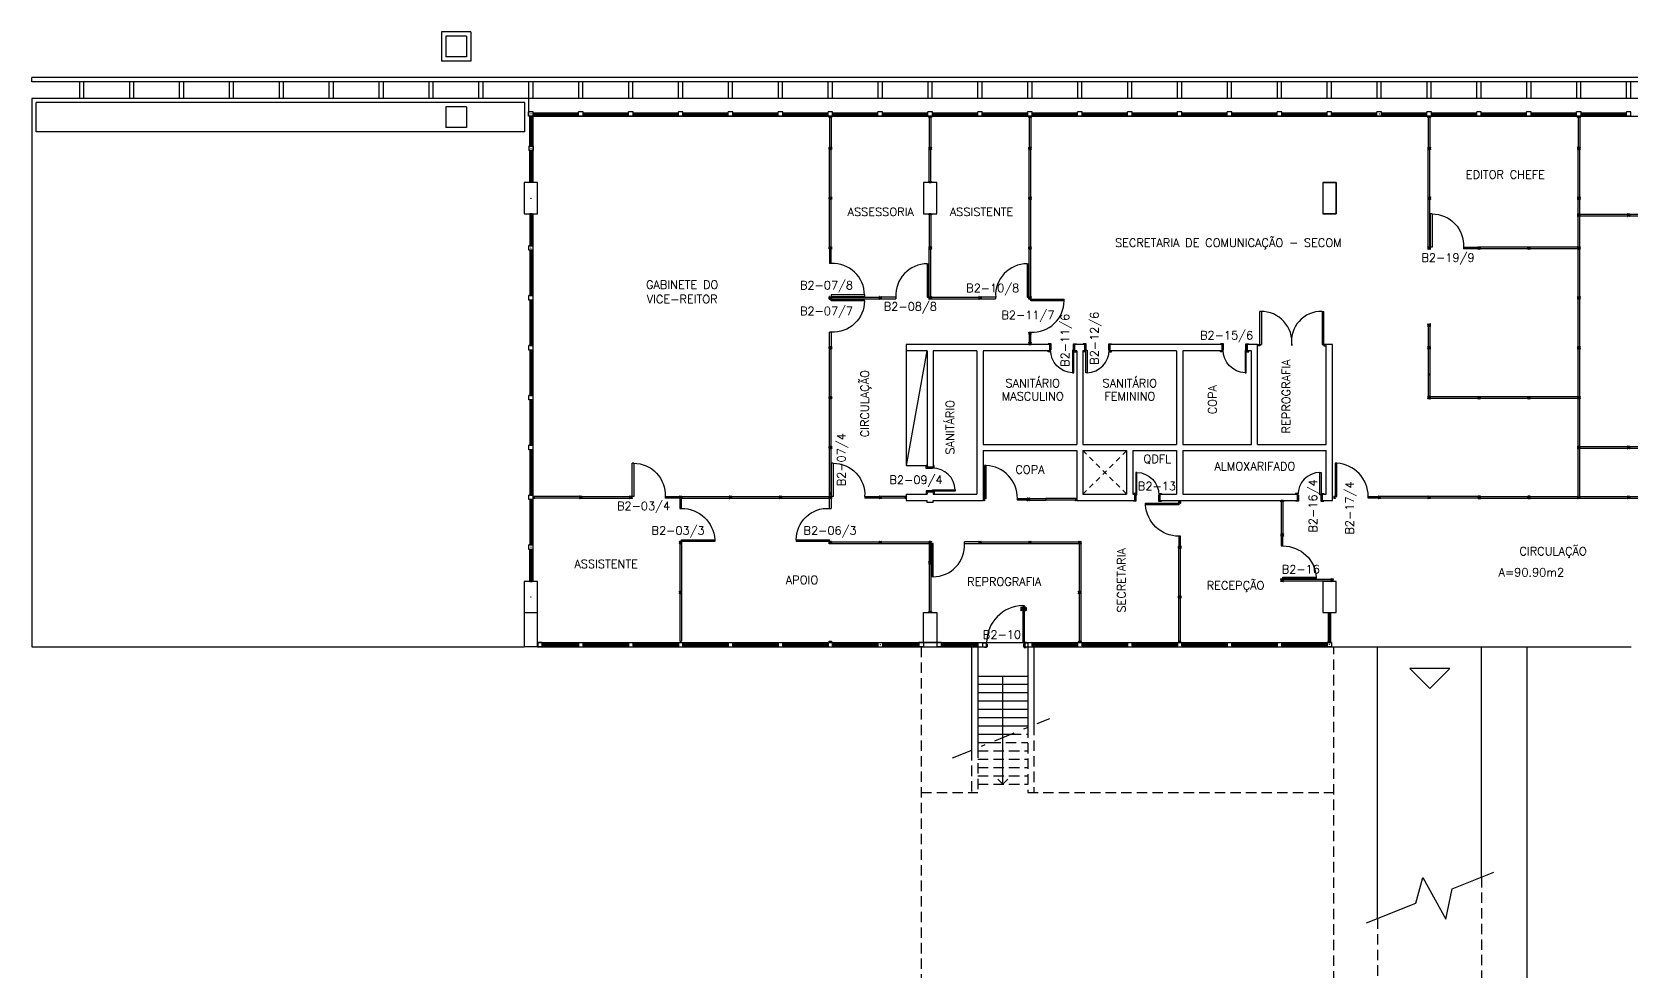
# Model space of a CAD drawing. Extents: x 720.6 to 807.7, y 14 to 59.2.
# Drawn here: x 720.63 to 759.08, y 36.6 to 59.2 of the extents above; entities that cross this region are included whole.
import ezdxf
from ezdxf.enums import TextEntityAlignment as Align

# ---------------------------------------------------------------- set-up
doc = ezdxf.new("R2010")
doc.units = 0
doc.header["$MEASUREMENT"] = 0
doc.linetypes.add('DASHDOT', pattern=[1, 0.5, -0.25, 0, -0.25])
doc.linetypes.add('HIDDEN', pattern=[0.375, 0.25, -0.125])
doc.layers.get('0').update_dxf_attribs({"linetype": 'CONTINUOUS'})
for name, color, linetype in [('1', 1, 'CONTINUOUS'), ('ALVENARIA', 2, 'CONTINUOUS'), ('DIV', 2, 'CONTINUOUS'), ('ESQUADRIA', 1, 'CONTINUOUS'), ('PILAR', 2, 'CONTINUOUS'), ('PISO', 1, 'CONTINUOUS'), ('PORTA', 2, 'CONTINUOUS'), ('TEXTO', 2, 'CONTINUOUS'), ('TEXTO-ENDEREÇO', 2, 'CONTINUOUS'), ('ÁREA', 2, 'CONTINUOUS')]:
    doc.layers.add(name, color=color, linetype=linetype)
doc.layers.get('0').off()
doc.layers.get('0').freeze()
doc.styles.add('UNB-100', font='simplex.shx', dxfattribs={"height": 0.2})
doc.styles.add('UNB-100-1', font='simplex.shx', dxfattribs={"height": 0.2})

# ---------------------------------------------------------------- blocks, each defined once
blk = doc.blocks.new('DIVI12')
for p, q in [((-0.004, 0), (0.004, 0)), ((0, 0.004), (0, -0.004)), ((0.025, 0.02), (0.025, -0.02)), ((0.025, 0.02), (1.175, 0.02)), ((1.175, 0.02), (1.175, -0.02)), ((1.204, 0), (1.196, 0)), ((1.2, 0.004), (1.2, -0.004)), ((0.025, -0.02), (1.175, -0.02))]:
    blk.add_line(p, q)
blk = doc.blocks.new('ESQ')
for p, q in [((0.055, 0.03), (1.145, 0.03)), ((0.055, 0.03), (0.055, -0.03)), ((1.145, 0.03), (1.145, -0.03)), ((0.055, -0.002), (1.145, -0.002)), ((0.055, -0.03), (1.145, -0.03))]:
    blk.add_line(p, q)
blk = doc.blocks.new('ESQPILAR')
for p, q in [((-0.004, 0), (0.004, 0)), ((0, 0.004), (0, -0.004)), ((0.375, 0.03), (1.145, 0.03)), ((0.375, -0.03), (0.375, 0.03)), ((0.375, 0.01), (1.145, 0.01)), ((1.145, 0.03), (1.145, -0.03)), ((1.204, 0), (1.196, 0)), ((1.2, 0.004), (1.2, -0.004)), ((0.375, -0.01), (1.145, -0.01)), ((0.375, -0.03), (1.145, -0.03))]:
    blk.add_line(p, q)
blk = doc.blocks.new('MONT')
for p, q in [((-0.03, 0.03), (-0.03, 0.02)), ((-0.02, 0.03), (-0.03, 0.03)), ((-0.03, 0.02), (-0.025, 0.02)), ((-0.025, -0.02), (-0.025, 0.02)), ((-0.02, 0.025), (-0.02, 0.03)), ((-0.02, 0.025), (0.02, 0.025)), ((0.02, 0.02), (-0.02, 0.02)), ((-0.02, 0.02), (-0.02, -0.02)), ((-0.004, 0), (0.004, 0)), ((0, 0.004), (0, -0.004)), ((0.02, 0.03), (0.02, 0.025)), ((0.02, 0.03), (0.03, 0.03)), ((0.02, -0.02), (0.02, 0.02)), ((0.025, 0.02), (0.025, -0.02)), ((0.025, 0.02), (0.03, 0.02)), ((0.03, 0.03), (0.03, 0.02)), ((-0.025, -0.02), (-0.03, -0.02)), ((-0.03, -0.02), (-0.03, -0.03)), ((-0.03, -0.03), (-0.02, -0.03)), ((-0.02, -0.02), (0.02, -0.02)), ((0.02, -0.025), (-0.02, -0.025)), ((-0.02, -0.03), (-0.02, -0.025)), ((0.02, -0.03), (0.02, -0.025)), ((0.03, -0.03), (0.02, -0.03)), ((0.025, -0.02), (0.03, -0.02)), ((0.03, -0.02), (0.03, -0.03))]:
    blk.add_line(p, q)
blk = doc.blocks.new('ESQMT')
for p, q in [((-0.055, 0.055), (-0.055, -0.055)), ((0.055, 0.055), (-0.055, 0.055)), ((0.055, 0.055), (0.055, -0.055)), ((0.055, -0.055), (-0.055, -0.055))]:
    blk.add_line(p, q)
blk = doc.blocks.new('IMONT')
for p, q in [((0, 0.025), (0.02, 0.025)), ((0, 0.025), (0, -0.025)), ((0.02, 0.02), (0.005, 0.02)), ((0.005, 0.02), (0.005, -0.02)), ((0.02, 0.03), (0.02, 0.025)), ((0.02, 0.03), (0.03, 0.03)), ((0.02, -0.02), (0.02, 0.02)), ((0.025, 0.02), (0.025, -0.02)), ((0.025, 0.02), (0.03, 0.02)), ((0.03, 0.03), (0.03, 0.02)), ((0.02, -0.025), (0, -0.025)), ((0.005, -0.02), (0.02, -0.02)), ((0.02, -0.03), (0.02, -0.025)), ((0.03, -0.03), (0.02, -0.03)), ((0.025, -0.02), (0.03, -0.02)), ((0.03, -0.02), (0.03, -0.03))]:
    blk.add_line(p, q)
blk = doc.blocks.new('PEESQ')
at = {"linetype": 'Continuous'}
for p, q in [((-0.02, 1.12), (0.02, 1.12)), ((-0.02, 0.88), (-0.02, 1.12)), ((0.02, 0.88), (-0.02, 0.88)), ((0.02, 1.12), (0.02, 0.88)), ((-0.82, 0.125), (-0.82, 0.085)), ((-0.02, 0.125), (-0.82, 0.125)), ((-0.82, 0.085), (-0.02, 0.085)), ((-0.02, 0.085), (-0.02, 0.125)), ((-0.01, 0.055), (0.01, 0.055)), ((0, 0.045), (0, 0.065))]:
    blk.add_line(p, q, dxfattribs=at)
blk.add_arc((-0.021, 0.08), 0.8, 89.9093, 176.7755, dxfattribs=at)
at = {"linetype": 'Continuous', "rotation": 90}
blk.add_blockref('IMONT', (0, 0.055), dxfattribs=at)
blk = doc.blocks.new('PRTD6')
for p, q in [((-0.02, 0.57), (-0.02, 0.64)), ((0, 0.64), (-0.02, 0.64)), ((0.129, 0.57), (-0.02, 0.57)), ((0.15, 0.6), (0, 0.6)), ((0.15, 0.6), (0, 0.6)), ((0.15, 0.6), (0, 0.6)), ((0.17, 0.58), (0.129, 0.58)), ((0.129, 0.57), (0.129, 0.58)), ((0.17, 0.64), (0.15, 0.64)), ((0.17, 0.58), (0.17, 0.64)), ((-0.02, 0.03), (-0.02, -0.04)), ((0.129, 0.03), (-0.02, 0.03)), ((0.15, 0), (0, 0)), ((0.15, 0), (0, 0)), ((0.129, 0.03), (0.129, 0.02)), ((0.17, 0.02), (0.129, 0.02)), ((0.133, 0.053), (0.675, 0.053)), ((0.133, 0.023), (0.133, 0.053)), ((0.675, 0.023), (0.133, 0.023)), ((0.17, 0.02), (0.17, -0.04)), ((0, -0.04), (-0.02, -0.04)), ((0.17, -0.04), (0.15, -0.04))]:
    blk.add_line(p, q)
at = {"linetype": 'Continuous'}
blk.add_line((0.675, 0.053), (0.675, 0.023), dxfattribs=at)
blk.add_arc((0.133, 0.038), 0.542, 1.5858, 90.4381, dxfattribs=at)
blk = doc.blocks.new('PDDIV12')
for p, q in [((-0.07, 0.82), (-0.07, 0.02)), ((-0.07, 0.82), (-0.03, 0.82)), ((-0.03, 0.02), (-0.03, 0.82)), ((-1.2, 0), (-1.21, 0)), ((-1.2, 0.01), (-1.2, -0.01)), ((-1.19, 0), (-1.2, 0)), ((-1.175, 0.02), (-1.175, -0.02)), ((-0.825, 0.02), (-1.175, 0.02)), ((-0.825, 0.02), (-0.825, -0.02)), ((-0.07, 0.02), (-0.03, 0.02)), ((-0.01, 0), (0.01, 0)), ((0, -0.01), (0, 0.01)), ((-1.175, -0.02), (-0.825, -0.02))]:
    blk.add_line(p, q)
blk.add_arc((-0.071, 0.065), 0.755, 89.8981, 183.4171)
blk = doc.blocks.new('PEDIV12')
at = {"linetype": 'Continuous', "xscale": -1}
blk.add_blockref('PDDIV12', (0, 0), dxfattribs=at)
blk = doc.blocks.new('ESQDIV')
for p, q in [((-1.149, 0), (-1.141, 0)), ((-1.145, -0.004), (-1.145, 0.004)), ((-0.025, 0.02), (-1.12, 0.02)), ((-1.12, -0.02), (-1.12, 0.02)), ((-0.025, -0.02), (-0.025, 0.02)), ((0.004, 0), (-0.004, 0)), ((0, -0.004), (0, 0.004)), ((-0.025, -0.02), (-1.12, -0.02))]:
    blk.add_line(p, q)
at = {"linetype": 'Continuous'}
blk.add_blockref('IMONT', (-1.145, 0), dxfattribs=at)
blk = doc.blocks.new('DIVPILAB')
for p, q in [((-0.004, 0), (0.004, 0)), ((0, 0.004), (0, -0.004)), ((-0.02, -0.025), (0.02, -0.025)), ((-0.02, -0.8), (-0.02, -0.025)), ((0.02, -0.8), (0.02, -0.025)), ((-0.02, -0.8), (-0.02, -0.795)), ((-0.02, -0.8), (0.02, -0.8)), ((0.02, -0.8), (0.02, -0.795))]:
    blk.add_line(p, q)
at = {"linetype": 'Continuous', "rotation": 90}
blk.add_blockref('IMONT', (0, -0.825), dxfattribs=at)
blk = doc.blocks.new('DIVPSP')
at = {"linetype": 'Continuous'}
for p, q in [((-0.02, 0.741), (-0.02, 0.025)), ((0.02, 0.741), (0.02, 0.025)), ((-0.02, 0.025), (0.02, 0.025))]:
    blk.add_line(p, q, dxfattribs=at)
at = {"linetype": 'Continuous', "rotation": 270}
blk.add_blockref('IMONT', (0, 0.771), dxfattribs=at)
blk = doc.blocks.new('PDESQ')
at = {"linetype": 'Continuous', "xscale": -1}
blk.add_blockref('PEESQ', (0, 0), dxfattribs=at)
blk = doc.blocks.new('DIVPIF')
for p, q in [((0.004, 0), (-0.004, 0)), ((0, 0.004), (0, -0.004)), ((-0.02, -1.065), (-0.02, -0.025)), ((0.02, -0.025), (-0.02, -0.025)), ((0.02, -0.025), (-0.02, -0.025)), ((0.02, -1.065), (0.02, -0.025)), ((0.02, -1.065), (-0.02, -1.065)), ((0.004, -1.09), (-0.004, -1.09)), ((0, -1.094), (0, -1.086))]:
    blk.add_line(p, q)
at = {"linetype": 'Continuous', "xscale": -1, "rotation": 270}
blk.add_blockref('IMONT', (0, -1.09), dxfattribs=at)

msp = doc.modelspace()

# ---------------------------------------------------------------- linework, layer by layer
at = {"layer": '1', "linetype": 'Continuous'}
for p, q in [((741.651, 51.675), (741.651, 48.764)), ((741.658, 48.764), (742.151, 51.525)), ((741.651, 48.764), (742.151, 48.764)), ((732.786, 44.4), (732.466, 44.4)), ((742.065, 44.4), (742.386, 44.4)), ((752.986, 44.4), (759.086, 44.4))]:
    msp.add_line(p, q, dxfattribs=at)
at = {"layer": '1', "linetype": 'HIDDEN', "ltscale": 0.5}
for p, q in [((745.901, 49.125), (746.951, 48.075)), ((745.901, 48.075), (746.951, 49.125))]:
    msp.add_line(p, q, dxfattribs=at)
at = {"layer": '1'}
msp.add_lwpolyline([(753.765, 43.877), (754.244, 43.398), (754.722, 43.877)], close=True, dxfattribs=at)
at = {"layer": 'ALVENARIA', "color": 6, "linetype": 'Continuous'}
for p, q in [((751.666, 55.575), (751.666, 54.825)), ((745.103, 51.675), (745.103, 51.525)), ((749.255, 51.525), (749.255, 51.675)), ((749.851, 51.525), (749.851, 51.675)), ((749.851, 51.675), (749.851, 51.525)), ((747.101, 49.125), (747.101, 48.075)), ((747.101, 49.125), (748.151, 49.125)), ((747.101, 48.075), (747.146, 48.075)), ((747.146, 47.925), (747.146, 48.075)), ((747.746, 48.075), (748.151, 48.075)), ((747.746, 48.075), (747.746, 47.925)), ((747.746, 48.075), (747.746, 48.075)), ((747.746, 48.075), (747.746, 48.075)), ((747.746, 47.925), (748.301, 47.925))]:
    msp.add_line(p, q, dxfattribs=at)
at = {"layer": 'ALVENARIA', "linetype": 'Continuous'}
for p, q in [((751.666, 55.575), (751.666, 54.825)), ((742.151, 51.675), (741.651, 51.675)), ((745.103, 51.675), (742.151, 51.675)), ((745.103, 51.675), (745.103, 51.525)), ((745.949, 51.675), (745.703, 51.675)), ((745.703, 51.525), (745.703, 51.675)), ((745.949, 51.525), (745.949, 51.675)), ((749.255, 51.675), (746.549, 51.675)), ((746.549, 51.675), (746.549, 51.525)), ((749.255, 51.525), (749.255, 51.675)), ((750.101, 51.675), (749.851, 51.675)), ((749.851, 51.675), (749.851, 51.525)), ((750.101, 49.275), (750.101, 51.675)), ((751.751, 49.275), (751.751, 51.675)), ((751.901, 51.675), (751.751, 51.675)), ((751.901, 47.925), (751.901, 51.675)), ((751.901, 47.925), (751.901, 51.675)), ((742.151, 51.525), (741.651, 51.525)), ((742.151, 51.525), (742.151, 48.724)), ((742.301, 51.525), (742.301, 48.724)), ((743.351, 51.525), (742.301, 51.525)), ((743.351, 51.525), (743.351, 48.075)), ((743.501, 51.525), (743.501, 49.275)), ((745.103, 51.525), (743.501, 51.525)), ((745.751, 51.525), (745.703, 51.525)), ((745.751, 51.525), (745.751, 49.275)), ((745.901, 51.525), (745.901, 49.275)), ((745.949, 51.525), (745.901, 51.525)), ((748.151, 51.525), (746.549, 51.525)), ((748.151, 51.525), (748.151, 49.275)), ((748.151, 51.525), (748.151, 49.275)), ((748.301, 51.525), (748.301, 49.275)), ((748.301, 51.525), (748.301, 49.275)), ((749.255, 51.525), (748.301, 51.525)), ((748.702, 51.525), (748.301, 51.525)), ((749.951, 51.525), (749.851, 51.525)), ((749.951, 49.275), (749.951, 51.525)), ((743.501, 49.275), (745.751, 49.275)), ((745.901, 49.275), (748.151, 49.275)), ((748.301, 49.275), (749.951, 49.275)), ((750.101, 49.275), (751.751, 49.275)), ((743.501, 49.125), (743.501, 47.925)), ((743.501, 49.125), (745.751, 49.125)), ((745.751, 49.125), (745.751, 47.925)), ((745.901, 49.125), (745.901, 48.075)), ((745.901, 49.125), (746.951, 49.125)), ((746.951, 49.125), (746.951, 48.075)), ((747.101, 49.125), (747.101, 48.075)), ((747.101, 49.125), (748.151, 49.125)), ((748.151, 49.125), (748.151, 48.075)), ((748.151, 49.125), (748.151, 48.075)), ((748.301, 49.125), (751.751, 49.125)), ((748.301, 49.125), (748.301, 48.075)), ((748.301, 49.125), (748.301, 48.075)), ((751.751, 48.075), (751.751, 49.125)), ((751.751, 48.075), (751.751, 49.125)), ((741.651, 48.075), (741.651, 47.925)), ((741.651, 48.075), (742.151, 48.075)), ((742.151, 48.124), (742.151, 48.075)), ((742.301, 48.124), (742.301, 48.075)), ((742.301, 48.075), (743.351, 48.075)), ((745.901, 48.075), (746.951, 48.075)), ((747.101, 48.075), (747.146, 48.075)), ((747.146, 47.925), (747.146, 48.075)), ((747.746, 48.075), (748.151, 48.075)), ((747.746, 48.075), (747.746, 47.925)), ((748.301, 48.075), (750.825, 48.075)), ((748.301, 48.075), (751.055, 48.075)), ((751.055, 48.075), (751.055, 47.925)), ((751.055, 48.075), (751.055, 47.925)), ((751.651, 47.925), (751.651, 48.075)), ((751.651, 48.075), (751.751, 48.075)), ((751.651, 48.075), (751.751, 48.075)), ((751.651, 47.925), (751.651, 48.075)), ((751.651, 47.925), (751.651, 48.075)), ((741.651, 47.925), (742.151, 47.925)), ((742.151, 47.878), (742.151, 47.925)), ((742.301, 47.878), (742.151, 47.878)), ((742.301, 47.878), (742.301, 47.925)), ((742.301, 47.925), (743.501, 47.925)), ((745.751, 47.925), (747.146, 47.925)), ((745.751, 47.925), (747.146, 47.925)), ((747.746, 47.925), (748.301, 47.925)), ((748.301, 47.925), (750.825, 47.925)), ((748.301, 47.925), (751.055, 47.925)), ((751.651, 47.925), (751.751, 47.925)), ((751.651, 47.925), (751.751, 47.925)), ((751.651, 47.925), (751.751, 47.925)), ((751.751, 47.925), (751.901, 47.925)), ((751.751, 47.925), (751.901, 47.925)), ((751.751, 47.925), (751.901, 47.925)), ((743.221, 44.4), (743.221, 41.918)), ((743.371, 44.4), (743.371, 41.978)), ((744.571, 44.4), (744.571, 42.463)), ((744.721, 44.4), (744.721, 42.524))]:
    msp.add_line(p, q, dxfattribs=at)
msp.add_lwpolyline([(751.986, 54.825), (751.666, 54.825), (751.986, 54.825), (751.986, 55.575), (751.666, 55.575), (751.986, 55.575)], close=True, dxfattribs=at)
at = {"layer": 'DIV', "linetype": 'Continuous'}
for p, q in [((744.616, 52.8), (744.636, 52.8)), ((744.626, 52.79), (744.626, 52.81)), ((744.646, 52.77), (745.446, 52.77)), ((744.646, 52.73), (744.646, 52.77)), ((745.446, 52.73), (744.646, 52.73)), ((745.446, 52.73), (745.446, 52.77)), ((750.151, 51.675), (750.151, 52.475)), ((750.191, 52.475), (750.151, 52.475)), ((750.191, 52.475), (750.191, 51.675)), ((751.651, 52.475), (751.651, 51.675)), ((751.651, 52.475), (751.691, 52.475)), ((751.691, 51.675), (751.691, 52.475)), ((744.606, 51.916), (744.606, 51.735)), ((744.646, 51.735), (744.646, 51.916)), ((750.101, 51.675), (750.151, 51.675)), ((750.151, 51.645), (750.101, 51.645)), ((750.151, 51.675), (750.191, 51.675)), ((750.151, 51.675), (750.191, 51.675)), ((750.151, 51.675), (750.151, 51.645)), ((751.651, 51.675), (751.691, 51.675)), ((751.651, 51.675), (751.691, 51.675)), ((751.751, 51.675), (751.691, 51.675)), ((751.691, 51.675), (751.691, 51.645)), ((751.691, 51.645), (751.751, 51.645)), ((755.401, 50.42), (755.401, 50.38)), ((755.416, 50.4), (755.426, 50.4)), ((755.426, 50.41), (755.426, 50.39)), ((755.426, 50.4), (755.436, 50.4)), ((741.626, 47.98), (741.626, 48.02)), ((744.616, 47.97), (745.005, 47.97)), ((744.621, 47.93), (745.005, 47.93)), ((750.671, 47.9), (750.671, 47.12)), ((750.711, 47.9), (750.671, 47.9)), ((750.695, 47.925), (750.687, 47.925)), ((750.691, 47.929), (750.691, 47.921)), ((750.711, 47.9), (750.711, 47.12)), ((753.001, 48.02), (753.001, 47.98)), ((753.001, 48.02), (753.001, 47.98)), ((753.016, 48), (753.026, 48)), ((753.016, 48), (753.026, 48)), ((753.026, 48.01), (753.026, 47.99)), ((753.026, 48.01), (753.026, 47.99)), ((753.026, 48), (753.036, 48)), ((753.026, 48), (753.036, 48)), ((741.001, 46.89), (741.001, 46.93)), ((750.711, 47.12), (750.671, 47.12)), ((750.695, 47.095), (750.687, 47.095)), ((750.691, 47.091), (750.691, 47.099)), ((742.206, 46.88), (742.206, 46.455)), ((742.246, 46.455), (742.246, 46.88)), ((743.569, 44.5), (743.569, 44.4)), ((744.499, 44.5), (744.499, 44.4))]:
    msp.add_line(p, q, dxfattribs=at)
at = {"layer": 'DIV'}
for p, q in [((741.022, 48), (741.03, 48)), ((741.026, 47.996), (741.026, 48.004)), ((741.626, 48.02), (741.051, 48.02)), ((741.051, 47.98), (741.051, 48.02)), ((741.626, 47.98), (741.051, 47.98)), ((741.626, 48.02), (741.621, 48.02)), ((741.626, 47.98), (741.621, 47.98)), ((741.626, 47.98), (741.626, 48.02)), ((743.481, 44.5), (743.569, 44.5)), ((743.481, 44.4), (743.569, 44.4)), ((744.499, 44.5), (744.571, 44.5)), ((744.499, 44.4), (744.571, 44.4))]:
    msp.add_line(p, q, dxfattribs=at)
at = {"layer": 'DIV', "linetype": 'Continuous'}
for centre, radius, start, end in [((744.691, 52.729), 0.755, 266.5829, 0.1019), ((750.186, 51.736), 0.739, 353.8201, 90.6402), ((751.634, 51.755), 0.72, 88.6781, 187.9681)]:
    msp.add_arc(centre, radius, start, end, dxfattribs=at)
at = {"layer": 'ESQUADRIA'}
for p, q in [((732.656, 57.171), (732.596, 57.171)), ((732.656, 57.171), (732.596, 57.171)), ((732.596, 56.455), (732.596, 57.171)), ((732.616, 56.455), (732.616, 57.171)), ((732.63, 57.226), (732.622, 57.226)), ((732.63, 57.226), (732.622, 57.226)), ((732.626, 57.229), (732.626, 57.222)), ((732.626, 57.229), (732.626, 57.222)), ((732.636, 56.455), (732.636, 57.171)), ((732.656, 56.455), (732.656, 57.171)), ((752.996, 57.171), (753.056, 57.171)), ((753.022, 57.226), (753.03, 57.226)), ((753.026, 57.23), (753.026, 57.222)), ((732.596, 56.455), (732.656, 56.455)), ((751.796, 45.225), (751.856, 45.225)), ((751.796, 45.225), (751.796, 44.51)), ((751.816, 45.225), (751.816, 44.51)), ((751.836, 45.225), (751.836, 44.51)), ((751.856, 45.225), (751.856, 44.51)), ((733.772, 44.485), (732.897, 44.485)), ((733.772, 44.465), (732.897, 44.465)), ((733.772, 44.445), (732.897, 44.445)), ((733.772, 44.425), (732.897, 44.425)), ((733.772, 44.485), (733.772, 44.425)), ((741.022, 44.455), (741.03, 44.455)), ((741.026, 44.459), (741.026, 44.451)), ((741.081, 44.485), (741.955, 44.485)), ((741.081, 44.485), (741.081, 44.425)), ((741.081, 44.465), (741.955, 44.465)), ((741.081, 44.445), (741.955, 44.445)), ((741.081, 44.425), (741.955, 44.425)), ((743.371, 44.485), (742.496, 44.485)), ((743.371, 44.465), (742.496, 44.465)), ((743.371, 44.445), (742.496, 44.445)), ((743.371, 44.425), (742.496, 44.425)), ((751.856, 44.51), (751.796, 44.51)), ((751.83, 44.455), (751.822, 44.455)), ((751.826, 44.451), (751.826, 44.459))]:
    msp.add_line(p, q, dxfattribs=at)
at = {"layer": 'ESQUADRIA', "linetype": 'Continuous'}
for p, q in [((732.897, 44.51), (751.771, 44.51)), ((732.897, 44.425), (732.897, 44.485)), ((741.955, 44.425), (741.955, 44.485)), ((742.496, 44.425), (742.496, 44.485)), ((743.371, 44.51), (743.481, 44.51)), ((743.371, 44.51), (743.371, 44.4)), ((743.371, 44.485), (743.371, 44.425)), ((743.371, 44.4), (743.481, 44.4)), ((743.481, 44.51), (743.481, 44.4)), ((744.571, 44.51), (744.681, 44.51)), ((744.571, 44.51), (744.571, 44.4)), ((744.571, 44.4), (744.681, 44.4)), ((744.681, 44.51), (744.681, 44.4))]:
    msp.add_line(p, q, dxfattribs=at)
at = {"layer": 'ESQUADRIA', "linetype": 'DASHDOT'}
msp.add_line((742.762, 41.732), (745.106, 42.679), dxfattribs=at)
at = {"layer": 'PILAR'}
for p, q in [((732.786, 55.575), (732.466, 55.575)), ((732.466, 55.575), (732.466, 54.825)), ((732.786, 54.825), (732.786, 55.575)), ((732.466, 54.825), (732.786, 54.825)), ((732.786, 45.975), (732.466, 45.975)), ((732.466, 45.975), (732.466, 45.225)), ((732.786, 45.225), (732.786, 45.975)), ((732.466, 45.225), (732.786, 45.225))]:
    msp.add_line(p, q, dxfattribs=at)
for points in [[(742.066, 54.825), (742.386, 54.825), (742.386, 55.575), (742.066, 55.575)], [(751.666, 54.825), (751.986, 54.825), (751.986, 55.575), (751.666, 55.575)], [(751.666, 45.225), (751.986, 45.225), (751.986, 45.975), (751.666, 45.975)]]:
    msp.add_lwpolyline(points, close=True, dxfattribs=at)
at = {"layer": 'PILAR', "linetype": 'Continuous'}
msp.add_lwpolyline([(742.386, 45.225), (742.386, 44.51), (742.066, 44.51), (742.066, 45.225), (742.386, 45.225)], dxfattribs=at)
at = {"layer": 'PISO', "linetype": 'Continuous'}
for p, q in [((731.176, 59.2), (730.476, 59.2)), ((730.476, 59.2), (730.476, 58.5)), ((731.076, 59.1), (730.576, 59.1)), ((730.576, 59.1), (730.576, 58.6)), ((731.076, 59.1), (731.076, 58.6)), ((731.176, 59.2), (731.176, 58.5)), ((731.176, 58.5), (730.476, 58.5)), ((731.076, 58.6), (730.576, 58.6)), ((732.626, 58.1), (720.626, 58.1)), ((720.626, 58), (720.626, 58.1)), ((761.426, 58.1), (732.626, 58.1)), ((732.626, 58), (720.626, 58)), ((721.776, 57.6), (721.776, 58)), ((721.876, 57.6), (721.876, 58)), ((722.976, 57.6), (722.976, 58)), ((723.076, 57.6), (723.076, 58)), ((724.176, 57.6), (724.176, 58)), ((724.276, 57.6), (724.276, 58)), ((725.376, 57.6), (725.376, 58)), ((725.476, 57.6), (725.476, 58)), ((726.576, 57.6), (726.576, 58)), ((726.676, 57.6), (726.676, 58)), ((727.776, 57.6), (727.776, 58)), ((727.876, 57.6), (727.876, 58)), ((728.976, 57.6), (728.976, 58)), ((729.076, 57.6), (729.076, 58)), ((730.176, 57.6), (730.176, 58)), ((730.276, 57.6), (730.276, 58)), ((731.376, 57.6), (731.376, 58)), ((731.476, 57.6), (731.476, 58)), ((732.576, 57.6), (732.576, 58)), ((761.426, 58), (732.626, 58)), ((732.676, 57.6), (732.676, 58)), ((733.776, 57.6), (733.776, 58)), ((733.876, 57.6), (733.876, 58)), ((734.976, 57.6), (734.976, 58)), ((735.076, 57.6), (735.076, 58)), ((736.176, 57.6), (736.176, 58)), ((736.276, 57.6), (736.276, 58)), ((737.376, 57.6), (737.376, 58)), ((737.476, 57.6), (737.476, 58)), ((738.576, 57.6), (738.576, 58)), ((738.676, 57.6), (738.676, 58)), ((739.776, 57.6), (739.776, 58)), ((739.876, 57.6), (739.876, 58)), ((740.976, 57.6), (740.976, 58)), ((741.076, 57.6), (741.076, 58)), ((742.176, 57.6), (742.176, 58)), ((742.276, 57.6), (742.276, 58)), ((743.376, 57.6), (743.376, 58)), ((743.476, 57.6), (743.476, 58)), ((744.576, 57.6), (744.576, 58)), ((744.676, 57.6), (744.676, 58)), ((745.776, 57.6), (745.776, 58)), ((745.876, 57.6), (745.876, 58)), ((746.976, 57.6), (746.976, 58)), ((747.076, 57.6), (747.076, 58)), ((748.176, 57.6), (748.176, 58)), ((748.276, 57.6), (748.276, 58)), ((749.376, 57.6), (749.376, 58)), ((749.476, 57.6), (749.476, 58)), ((750.576, 57.6), (750.576, 58)), ((750.676, 57.6), (750.676, 58)), ((751.776, 57.6), (751.776, 58)), ((751.876, 57.6), (751.876, 58)), ((752.976, 57.6), (752.976, 58)), ((753.076, 57.6), (753.076, 58)), ((754.176, 57.6), (754.176, 58)), ((754.276, 57.6), (754.276, 58)), ((755.376, 57.6), (755.376, 58)), ((755.476, 57.6), (755.476, 58)), ((756.576, 57.6), (756.576, 58)), ((756.676, 57.6), (756.676, 58)), ((757.776, 57.6), (757.776, 58)), ((757.876, 57.6), (757.876, 58)), ((758.976, 57.6), (758.976, 58)), ((759.076, 57.6), (759.076, 58)), ((732.626, 57.6), (720.626, 57.6)), ((720.626, 57.6), (720.626, 44.4)), ((732.475, 57.5), (720.726, 57.5)), ((720.726, 56.8), (720.726, 57.5)), ((731.078, 57.4), (730.578, 57.4)), ((730.578, 57.4), (730.578, 56.9)), ((731.078, 57.4), (731.078, 56.9)), ((732.475, 56.8), (732.475, 57.5)), ((732.571, 57.171), (732.571, 57.6)), ((761.426, 57.6), (732.626, 57.6)), ((732.626, 57.171), (761.426, 57.171)), ((732.681, 55.575), (732.681, 57.171)), ((732.475, 56.8), (720.726, 56.8)), ((731.078, 56.9), (730.578, 56.9)), ((732.681, 45.975), (732.681, 54.825)), ((732.466, 45.225), (732.466, 44.4)), ((732.786, 44.4), (732.786, 45.225)), ((742.066, 45.225), (742.386, 45.225)), ((720.626, 44.4), (732.466, 44.4)), ((732.786, 44.4), (742.066, 44.4)), ((742.386, 44.4), (743.371, 44.4)), ((744.681, 44.4), (752.986, 44.4)), ((755.486, 44.4), (756.586, 44.4)), ((743.971, 41.1), (743.971, 43.7)), ((743.971, 41.1), (743.852, 41.219)), ((743.971, 41.1), (744.091, 41.219)), ((753.904, 38.231), (754.076, 38.85)), ((754.076, 38.85), (754.626, 37.85)), ((754.78, 38.581), (755.783, 38.982)), ((754.626, 37.85), (754.78, 38.581)), ((752.723, 37.758), (753.904, 38.231))]:
    msp.add_line(p, q, dxfattribs=at)
at = {"layer": 'PISO', "linetype": 'HIDDEN'}
for p, q in [((742.011, 44.4), (742.011, 28.85)), ((751.931, 28.85), (751.931, 44.4)), ((744.571, 42.463), (744.571, 40.9)), ((744.721, 42.524), (744.721, 40.9)), ((743.221, 41.918), (743.221, 40.9)), ((743.371, 41.978), (743.371, 40.9)), ((743.672, 42.1), (744.571, 42.1)), ((744.168, 42.3), (744.571, 42.3)), ((743.371, 41.9), (744.571, 41.9)), ((743.371, 41.7), (744.571, 41.7)), ((743.371, 41.5), (744.571, 41.5)), ((743.371, 41.3), (744.571, 41.3)), ((742.011, 40.9), (743.371, 40.9)), ((743.371, 41.1), (744.571, 41.1)), ((744.571, 40.9), (751.931, 40.9)), ((755.486, 38.863), (755.486, 28.85)), ((752.986, 37.863), (752.986, 28.85))]:
    msp.add_line(p, q, dxfattribs=at)
at = {"layer": 'PISO'}
for p, q in [((752.086, 44.4), (752.986, 44.4)), ((752.986, 37.863), (752.986, 44.4)), ((755.486, 38.863), (755.486, 44.4)), ((755.486, 44.4), (756.586, 44.4)), ((756.586, 28.85), (756.586, 44.4)), ((743.371, 43.7), (744.571, 43.7)), ((743.371, 43.5), (744.571, 43.5)), ((743.371, 43.3), (744.571, 43.3)), ((743.371, 43.1), (744.571, 43.1)), ((743.371, 42.9), (744.571, 42.9)), ((743.371, 42.7), (744.571, 42.7)), ((743.371, 42.5), (744.571, 42.5)), ((743.371, 42.3), (744.168, 42.3)), ((743.371, 42.1), (743.672, 42.1))]:
    msp.add_line(p, q, dxfattribs=at)
at = {"layer": 'PORTA'}
for p, q in [((744.454, 45.4), (744.484, 45.4)), ((744.454, 45.4), (744.454, 44.5)), ((744.484, 45.4), (744.484, 44.5)), ((744.407, 45.348), (744.407, 45.28)), ((744.425, 45.348), (744.425, 45.28)), ((744.425, 45.348), (744.448, 45.348)), ((744.425, 45.325), (744.448, 45.325)), ((744.448, 45.356), (744.454, 45.356)), ((744.448, 45.356), (744.448, 45.316)), ((744.448, 45.316), (744.454, 45.316)), ((744.49, 45.356), (744.484, 45.356)), ((744.49, 45.316), (744.484, 45.316)), ((744.49, 45.356), (744.49, 45.316)), ((744.513, 45.348), (744.49, 45.348)), ((744.513, 45.325), (744.49, 45.325)), ((744.513, 45.348), (744.513, 45.28)), ((744.531, 45.348), (744.531, 45.28)), ((744.484, 44.5), (744.454, 44.5))]:
    msp.add_line(p, q, dxfattribs=at)
at = {"layer": 'PORTA', "linetype": 'Continuous'}
for p, q in [((743.524, 44.51), (743.574, 44.51)), ((743.524, 44.5), (743.524, 44.51)), ((743.534, 44.39), (743.534, 44.4)), ((743.584, 44.39), (743.534, 44.39)), ((743.569, 44.5), (743.574, 44.5)), ((743.569, 44.4), (743.584, 44.4)), ((743.574, 44.51), (743.574, 44.5)), ((743.574, 44.5), (743.584, 44.5)), ((743.584, 44.5), (743.584, 44.465)), ((743.584, 44.465), (743.594, 44.465)), ((743.584, 44.4), (743.584, 44.39)), ((743.594, 44.4), (743.584, 44.4)), ((743.594, 44.465), (743.594, 44.4)), ((744.474, 44.465), (744.474, 44.4)), ((744.484, 44.465), (744.474, 44.465)), ((744.474, 44.4), (744.484, 44.4)), ((744.484, 44.5), (744.484, 44.465)), ((744.494, 44.5), (744.484, 44.5)), ((744.499, 44.4), (744.484, 44.4)), ((744.484, 44.4), (744.484, 44.39)), ((744.484, 44.39), (744.534, 44.39)), ((744.494, 44.51), (744.494, 44.5)), ((744.544, 44.51), (744.494, 44.51)), ((744.499, 44.5), (744.494, 44.5)), ((744.534, 44.39), (744.534, 44.4)), ((744.544, 44.5), (744.544, 44.51))]:
    msp.add_line(p, q, dxfattribs=at)
at = {"layer": 'PORTA', "color": 1}
msp.add_arc((744.484, 44.5), 0.9, 91.9102, 180, dxfattribs=at)
at = {"layer": 'PORTA'}
for centre, start, end in [((744.416, 45.348), 90, 180), ((744.416, 45.28), 180, 270), ((744.416, 45.348), 0, 90), ((744.416, 45.28), 270, 0), ((744.522, 45.348), 90, 180), ((744.522, 45.28), 180, 270), ((744.522, 45.348), 0, 90), ((744.522, 45.28), 270, 0)]:
    msp.add_arc(centre, 0.00874, start, end, dxfattribs=at)

# ---------------------------------------------------------------- block references
at = {"layer": 'DIV', "linetype": 'Continuous'}
for name, p in [('DIVPSP', (739.826, 56.4)), ('DIVPSP', (742.226, 56.4)), ('DIVPSP', (744.626, 56.4)), ('DIVPSP', (754.225, 56.4)), ('DIVPSP', (754.225, 56.4)), ('DIVPSP', (757.826, 56.4)), ('DIVPSP', (757.826, 56.4)), ('DIVPSP', (757.826, 56.4)), ('MONT', (739.826, 56.4)), ('MONT', (742.226, 56.4)), ('DIVPILAB', (742.226, 56.4)), ('MONT', (744.626, 56.4)), ('MONT', (744.626, 56.4)), ('MONT', (744.626, 56.4)), ('MONT', (754.225, 56.4)), ('MONT', (754.225, 56.4)), ('MONT', (757.826, 56.4)), ('MONT', (757.826, 56.4)), ('MONT', (757.826, 56.4)), ('MONT', (739.826, 55.2)), ('MONT', (744.626, 55.2)), ('MONT', (754.226, 55.2)), ('MONT', (754.226, 55.2)), ('MONT', (757.826, 55.2)), ('MONT', (757.826, 55.2)), ('MONT', (757.826, 55.2)), ('MONT', (757.826, 54.791)), ('DIVI12', (757.826, 54.791)), ('MONT', (759.026, 54.791)), ('DIVI12', (759.026, 54.791)), ('MONT', (739.826, 54)), ('MONT', (742.226, 54)), ('MONT', (744.626, 54)), ('MONT', (757.826, 54)), ('MONT', (757.826, 54)), ('MONT', (757.826, 54)), ('PDDIV12', (742.226, 52.8)), ('PDDIV12', (744.626, 52.8)), ('MONT', (739.826, 52.8)), ('DIVI12', (739.826, 52.8)), ('MONT', (741.026, 52.8)), ('MONT', (742.226, 52.8)), ('DIVI12', (742.226, 52.8)), ('MONT', (743.426, 52.8)), ('MONT', (744.626, 52.8)), ('MONT', (757.826, 52.8)), ('MONT', (757.826, 52.8)), ('MONT', (739.826, 51.6)), ('MONT', (757.826, 51.6)), ('MONT', (757.826, 51.6)), ('MONT', (739.826, 50.4)), ('MONT', (757.826, 50.4)), ('MONT', (757.826, 50.4)), ('MONT', (739.826, 49.2)), ('MONT', (757.826, 49.2)), ('MONT', (757.826, 49.2)), ('MONT', (759.026, 49.2)), ('DIVI12', (757.826, 49.2)), ('DIVI12', (759.026, 49.2)), ('PEDIV12', (739.826, 48)), ('ESQDIV', (733.826, 48)), ('MONT', (733.826, 48)), ('DIVI12', (733.826, 48)), ('MONT', (735.026, 48)), ('MONT', (736.226, 48)), ('DIVI12', (736.226, 48)), ('MONT', (737.426, 48)), ('DIVI12', (737.426, 48)), ('MONT', (738.626, 48)), ('DIVI12', (738.626, 48)), ('MONT', (739.826, 48)), ('MONT', (741.026, 48)), ('MONT', (753.026, 48)), ('MONT', (753.026, 48)), ('MONT', (754.226, 48)), ('MONT', (754.226, 48)), ('DIVI12', (755.426, 48)), ('DIVI12', (756.626, 48)), ('MONT', (757.826, 48)), ('MONT', (757.826, 48)), ('DIVI12', (757.826, 48)), ('MONT', (759.026, 48)), ('DIVI12', (759.026, 48)), ('DIVI12', (739.826, 46.91)), ('DIVI12', (741.026, 46.91)), ('DIVI12', (743.426, 46.91)), ('DIVI12', (744.626, 46.91)), ('MONT', (750.691, 47.095)), ('PDESQ', (750.691, 45.95)), ('MONT', (748.226, 46.8)), ('MONT', (748.226, 45.6)), ('DIVPIF', (748.226, 45.6))]:
    msp.add_blockref(name, p, dxfattribs=at)
for name, p, rotation in [('DIVI12', (739.826, 55.2), 90), ('DIVI12', (744.626, 55.2), 90), ('DIVI12', (754.226, 55.2), 90), ('DIVI12', (754.226, 55.2), 90), ('DIVI12', (757.826, 55.2), 90), ('DIVI12', (757.826, 55.2), 90), ('DIVI12', (757.826, 55.2), 90), ('DIVI12', (739.826, 54), 90), ('DIVI12', (744.626, 54), 90), ('DIVI12', (754.226, 54), 90), ('DIVI12', (754.226, 54), 90), ('DIVI12', (757.826, 54), 90), ('DIVI12', (757.826, 54), 90), ('DIVI12', (757.826, 54), 90), ('DIVPILAB', (742.226, 54), 180), ('PDDIV12', (739.826, 52.8), 270), ('DIVI12', (742.226, 52.8), 90), ('DIVI12', (744.626, 52.8), 90), ('MONT', (754.226, 54), 90), ('MONT', (754.226, 54), 90), ('MONT', (755.426, 54), 90), ('DIVI12', (756.625, 54), 180), ('MONT', (756.626, 54), 90), ('DIVI12', (757.826, 54), 180), ('DIVI12', (757.826, 52.8), 90), ('DIVI12', (757.826, 52.8), 90), ('DIVI12', (757.826, 52.8), 90), ('DIVI12', (757.826, 51.6), 90), ('DIVI12', (757.826, 51.6), 90), ('DIVI12', (757.826, 51.6), 90), ('MONT', (754.225, 52.143), 180), ('DIVI12', (754.226, 52.143), 270), ('DIVI12', (739.826, 50.4), 90), ('MONT', (754.226, 51.6), 180), ('DIVI12', (754.226, 51.6), 270), ('DIVI12', (757.826, 50.4), 90), ('DIVI12', (757.826, 50.4), 90), ('DIVI12', (739.826, 49.2), 90), ('MONT', (754.226, 50.4), 180), ('DIVI12', (755.426, 50.4), 180), ('MONT', (755.426, 50.4), 90), ('DIVI12', (756.626, 50.4), 180), ('MONT', (756.626, 50.4), 90), ('DIVI12', (757.826, 50.4), 180), ('DIVI12', (757.826, 49.2), 90), ('DIVI12', (757.826, 49.2), 90), ('DIVI12', (739.826, 48), 90), ('DIVI12', (757.826, 48), 90), ('DIVI12', (757.826, 48), 90), ('PEESQ', (743.446, 47.95), 270), ('PEESQ', (751.881, 48), 270), ('IMONT', (741.651, 48), 180), ('MONT', (744.591, 47.95), 270), ('DIVPSP', (744.98, 47.95), 270), ('IMONT', (750.691, 47.925), 270), ('DIVI12', (754.226, 48), 180), ('DIVI12', (754.226, 48), 180), ('MONT', (756.626, 48), 180), ('MONT', (739.826, 46.91), 270), ('MONT', (741.026, 46.91), 270), ('MONT', (743.426, 46.91), 270), ('MONT', (744.626, 46.91), 270), ('MONT', (745.826, 46.91), 270), ('DIVI12', (745.826, 46.91), 270), ('DIVI12', (748.226, 45.6), 90), ('DIVI12', (742.226, 46.425), 270), ('MONT', (750.691, 46.005), 180), ('DIVI12', (751.891, 46.005), 180), ('MONT', (745.826, 45.71), 180), ('DIVI12', (745.826, 45.71), 270), ('IMONT', (742.226, 45.225), 90), ('IMONT', (739.826, 44.51), 90), ('IMONT', (745.826, 44.51), 90)]:
    msp.add_blockref(name, p, dxfattribs=dict(at, rotation=rotation))
at = {"layer": 'DIV', "linetype": 'Continuous', "xscale": -1}
for name, p in [('PDDIV12', (754.226, 54)), ('PDDIV12', (735.026, 48)), ('PEESQ', (736.226, 46.855)), ('DIVI12', (755.428, 48)), ('DIVI12', (755.428, 48)), ('MONT', (751.891, 46.005))]:
    msp.add_blockref(name, p, dxfattribs=at)
for name, p, rotation in [('PDDIV12', (739.826, 52.8), 270), ('MONT', (744.626, 51.946), 90), ('MONT', (744.626, 51.705), 90), ('PDDIV12', (739.826, 46.91), 90), ('PEESQ', (748.226, 47.945), 180), ('MONT', (755.428, 48), 180), ('MONT', (755.428, 48), 180), ('MONT', (756.626, 48), 270), ('MONT', (736.226, 46.91), 180), ('MONT', (742.226, 46.91), 90), ('PEDIV12', (742.226, 46.91), 180), ('DIVI12', (736.226, 46.91), 90), ('MONT', (742.226, 46.425), 90), ('MONT', (736.226, 45.71), 180), ('DIVI12', (736.226, 45.71), 90)]:
    msp.add_blockref(name, p, dxfattribs=dict(at, rotation=rotation))
at = {"layer": 'ESQUADRIA', "linetype": 'Continuous', "xscale": -1}
for name, p, rotation in [('ESQMT', (732.625, 57.226), 180), ('ESQMT', (732.625, 57.226), 180), ('ESQ', (732.626, 57.226), 180), ('ESQMT', (733.825, 57.226), 180), ('ESQ', (733.826, 57.226), 180), ('ESQMT', (735.025, 57.226), 180), ('ESQ', (735.026, 57.226), 180), ('ESQMT', (736.225, 57.226), 180), ('ESQ', (736.226, 57.226), 180), ('ESQMT', (737.425, 57.226), 180), ('ESQ', (737.426, 57.226), 180), ('ESQMT', (738.625, 57.226), 180), ('ESQ', (738.626, 57.226), 180), ('ESQMT', (739.825, 57.226), 180), ('ESQ', (739.826, 57.226), 180), ('ESQMT', (741.025, 57.226), 180), ('ESQ', (741.026, 57.226), 180), ('ESQMT', (742.225, 57.226), 180), ('ESQMT', (742.225, 57.226), 180), ('ESQMT', (742.225, 57.226), 180), ('ESQ', (742.226, 57.226), 180), ('ESQMT', (743.425, 57.226), 180), ('ESQ', (743.426, 57.226), 180), ('ESQMT', (744.625, 57.226), 180), ('ESQ', (744.626, 57.226), 180), ('ESQMT', (745.825, 57.226), 180), ('ESQ', (745.826, 57.226), 180), ('ESQMT', (747.025, 57.226), 180), ('ESQ', (747.026, 57.226), 180), ('ESQMT', (748.225, 57.226), 180), ('ESQ', (748.226, 57.226), 180), ('ESQMT', (749.425, 57.226), 180), ('ESQ', (749.426, 57.226), 180), ('ESQMT', (750.625, 57.226), 180), ('ESQ', (750.626, 57.226), 180), ('ESQMT', (751.825, 57.226), 180), ('ESQ', (751.826, 57.226), 180), ('ESQMT', (753.026, 57.226), 180), ('ESQ', (753.026, 57.226), 180), ('ESQMT', (754.225, 57.226), 180), ('ESQ', (754.226, 57.226), 180), ('ESQMT', (755.425, 57.226), 180), ('ESQ', (755.426, 57.226), 180), ('ESQMT', (756.625, 57.226), 180), ('ESQ', (756.626, 57.226), 180), ('ESQMT', (757.825, 57.226), 180), ('ESQ', (757.826, 57.226), 180), ('ESQMT', (759.025, 57.226), 180), ('ESQPILAR', (732.626, 55.2), 90), ('ESQMT', (732.626, 54), 180), ('ESQ', (732.626, 54), 90), ('ESQMT', (732.626, 52.8), 180), ('ESQ', (732.626, 52.8), 90), ('ESQMT', (732.626, 51.6), 180), ('ESQ', (732.626, 51.6), 90), ('ESQMT', (732.626, 50.4), 180), ('ESQ', (732.626, 50.4), 90), ('ESQMT', (732.626, 49.2), 180), ('ESQ', (732.626, 49.2), 90), ('ESQMT', (732.626, 48), 180), ('ESQ', (732.626, 48), 90), ('ESQMT', (732.626, 46.8), 180), ('ESQPILAR', (732.626, 45.6), 270), ('ESQ', (733.826, 44.455), 180), ('ESQ', (735.026, 44.455), 180), ('ESQ', (736.226, 44.455), 180), ('ESQ', (737.426, 44.455), 180), ('ESQ', (738.626, 44.455), 180), ('ESQ', (739.826, 44.455), 180), ('ESQ', (744.626, 44.455), 180), ('ESQ', (745.826, 44.455), 180), ('ESQ', (747.026, 44.455), 180), ('ESQ', (748.226, 44.455), 180), ('ESQ', (749.426, 44.455), 180), ('ESQ', (750.626, 44.455), 180)]:
    msp.add_blockref(name, p, dxfattribs=dict(at, rotation=rotation))
at = {"layer": 'ESQUADRIA', "linetype": 'Continuous'}
for p in [(732.626, 56.4), (732.842, 44.455), (732.842, 44.455), (742.01, 44.455), (742.441, 44.455), (751.826, 44.455)]:
    msp.add_blockref('ESQMT', p, dxfattribs=at)
at = {"layer": 'ESQUADRIA', "linetype": 'Continuous', "rotation": 90}
msp.add_blockref('ESQPILAR', (732.626, 55.2), dxfattribs=at)
at = {"layer": 'ESQUADRIA', "linetype": 'Continuous', "xscale": -1}
for p in [(732.842, 44.455), (733.826, 44.455), (735.026, 44.455), (736.226, 44.455), (737.426, 44.455), (738.626, 44.455), (739.826, 44.455), (741.026, 44.455), (742.011, 44.455), (742.011, 44.455), (745.826, 44.455), (747.026, 44.455), (748.226, 44.455), (749.426, 44.455), (750.626, 44.455), (751.826, 44.455)]:
    msp.add_blockref('ESQMT', p, dxfattribs=at)
at = {"layer": 'PORTA', "color": 6, "linetype": 'Continuous', "xscale": -1}
for p, rotation in [((745.703, 51.675), 90), ((745.703, 51.675), 90), ((747.146, 47.925), 270), ((747.146, 47.925), 270)]:
    msp.add_blockref('PRTD6', p, dxfattribs=dict(at, rotation=rotation))
at = {"layer": 'PORTA', "color": 6, "linetype": 'Continuous', "rotation": 270}
msp.add_blockref('PRTD6', (745.949, 51.675), dxfattribs=at)
msp.add_blockref('PRTD6', (745.949, 51.675), dxfattribs=at)
at = {"layer": 'PORTA', "color": 6, "xscale": -1, "rotation": 90}
msp.add_blockref('PRTD6', (749.851, 51.675), dxfattribs=at)
msp.add_blockref('PRTD6', (749.851, 51.675), dxfattribs=at)
at = {"layer": 'PORTA', "linetype": 'Continuous'}
msp.add_blockref('PRTD6', (742.151, 48.124), dxfattribs=at)
at = {"layer": 'PORTA', "color": 6, "rotation": 90}
msp.add_blockref('PRTD6', (751.651, 47.925), dxfattribs=at)
msp.add_blockref('PRTD6', (751.651, 47.925), dxfattribs=at)

# ---------------------------------------------------------------- texts
at = {"layer": 'TEXTO', "linetype": 'Continuous', "style": 'UNB-100'}
for s, p in [('EDITOR CHEFE', (756.06, 55.668)), ('ASSESSORIA', (741.037, 54.771)), ('ASSISTENTE', (743.461, 54.771)), ('SECRETARIA DE COMUNICAÇÃO - SECOM', (749.397, 54.028)), ('GABINETE DO', (736.261, 53.018)), ('VICE-REITOR', (736.261, 52.671)), ('SANITÁRIO', (744.693, 50.647)), ('SANITÁRIO', (747.027, 50.647)), ('MASCULINO', (744.693, 50.333)), ('FEMININO', (747.027, 50.333)), ('QDFL', (747.69, 48.826)), ('ALMOXARIFADO', (750.033, 48.648)), ('COPA', (744.626, 48.569)), ('CIRCULAÇÃO', (757.206, 46.604)), ('ASSISTENTE', (734.433, 46.298)), ('APOIO', (739.144, 45.912)), ('REPROGRAFIA', (744.008, 45.872)), ('RECEPÇÃO', (749.57, 45.781))]:
    msp.add_text(s, height=0.2, dxfattribs=at).set_placement(p, align=Align.CENTER)
for s, p in [('REPROGRAFIA', (750.887, 50.429)), ('COPA', (749.113, 50.349)), ('SANITÁRIO', (742.805, 49.686))]:
    msp.add_text(s, height=0.2, rotation=90, dxfattribs=at).set_placement(p, align=Align.CENTER)
for s, p in [('CIRCULAÇÃO', (740.754, 49.443)), ('SECRETARIA', (746.927, 45.226))]:
    msp.add_text(s, height=0.2, rotation=90, dxfattribs=at).set_placement(p)
at = {"layer": 'TEXTO-ENDEREÇO', "style": 'UNB-100-1'}
for s, p in [('B2-19/9', (754.679, 53.668)), ('B2-07/8', (739.733, 53.006)), ('B2-10/8', (743.731, 52.936)), ('B2-08/8', (741.749, 52.494)), ('B2-07/7', (739.733, 52.384)), ('B2-11/7', (744.576, 52.287)), ('B2-15/6', (749.354, 51.8)), ('B2-09/4', (741.885, 48.322)), ('B2-13', (747.68, 48.17)), ('B2-03/4', (735.334, 47.693)), ('B2-03/3', (736.164, 47.102)), ('B2-06/3', (739.819, 47.102)), ('B2-16', (751.14, 46.17)), ('B2-10', (743.953, 44.598))]:
    msp.add_text(s, height=0.2, dxfattribs=at).set_placement(p, align=Align.CENTER)
for s, p in [('B2-11/6', (745.569, 51.779)), ('B2-12/6', (746.276, 51.829)), ('B2-07/4', (740.191, 48.905)), ('B2-16/4', (751.53, 47.791)), ('B2-17/4', (752.411, 47.742))]:
    msp.add_text(s, height=0.2, rotation=90, dxfattribs=at).set_placement(p, align=Align.CENTER)
at = {"layer": 'ÁREA', "linetype": 'Continuous', "style": 'UNB-100'}
msp.add_text('A=90.90m2', height=0.2, dxfattribs=at).set_placement((755.895, 46.097))

doc.saveas('drawing.dxf')
